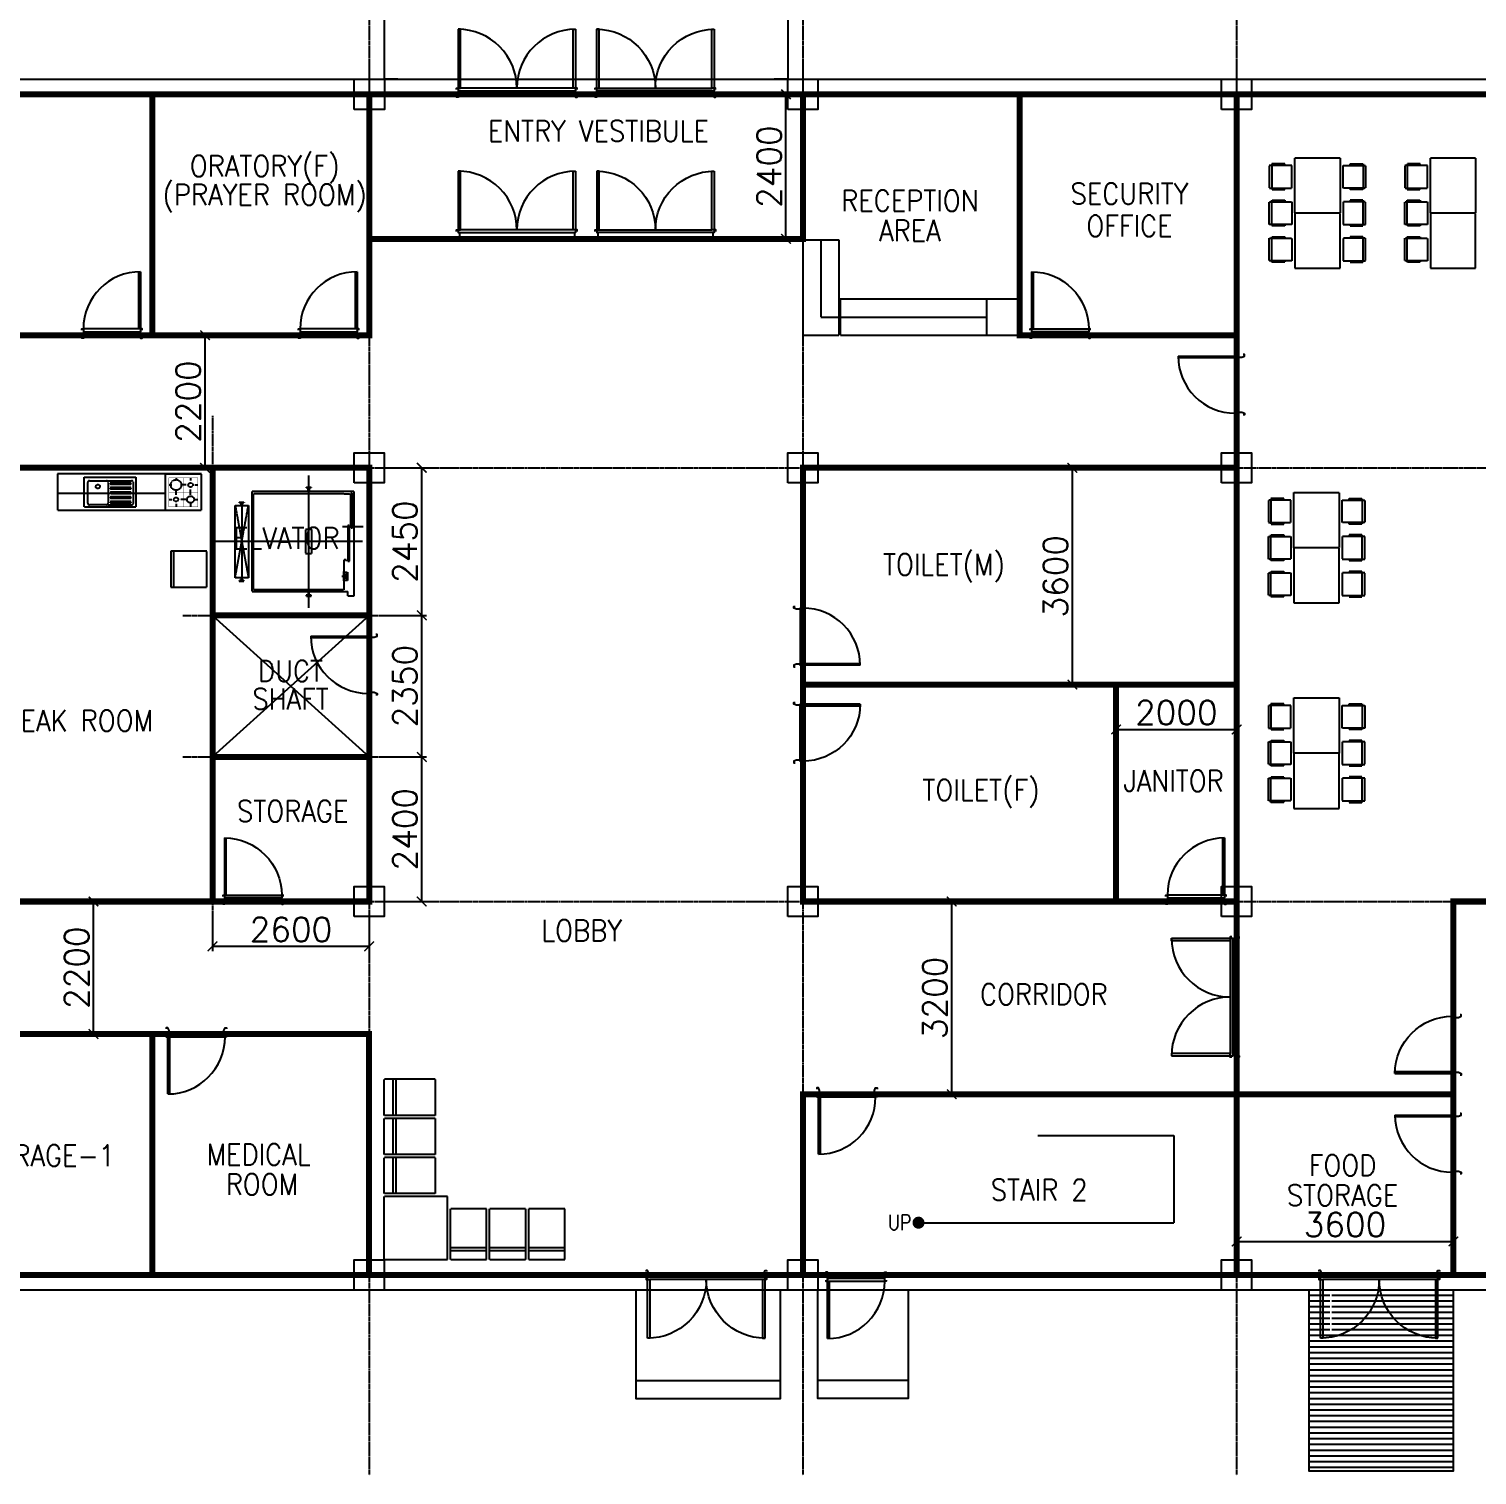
# Model space of a CAD drawing. Header units: millimetres. Extents: x -232466 to 860779, y -177975 to 311634.
# Drawn here: x -201863 to -177823, y -63111 to -39105 of the extents above; entities that cross this region are included whole.
import ezdxf
from ezdxf.enums import TextEntityAlignment as Align

# ---------------------------------------------------------------- set-up
doc = ezdxf.new("R2010")
doc.units = ezdxf.units.MM
for name, pattern in [('AXES', [50.8, 31.75, -6.35, 6.35, -6.35]), ('CENTER', [2, 1.25, -0.25, 0.25, -0.25]), ('HID', [2.3, 1.5, -0.8])]:
    doc.linetypes.add(name, pattern=pattern)
doc.layers.add('0 외형선', color=3, linetype='Continuous', lineweight=25)
doc.layers.add('TEXT', color=7, linetype='Continuous', lineweight=15)
for name, color, linetype in [('4ELE', 4, 'Continuous'), ('8ELE', 8, 'Continuous'), ('8FIN', 8, 'Continuous'), ('Center Line', 1, 'CENTER'), ('COL', 2, 'Continuous'), ('dim', 7, 'Continuous'), ('DOOR', 4, 'Continuous'), ('Equipment', 7, 'Continuous'), ('FUR', 8, 'HID'), ('G', 3, 'Continuous'), ('LED', 7, 'Continuous'), ('stair', 4, 'Continuous')]:
    doc.layers.add(name, color=color, linetype=linetype)
doc.styles.add('RomanS', font='romans.shx')
doc.dimstyles.new('HYUNDAI', dxfattribs={"dimscale": 120, "dimtxt": 3, "dimasz": 3, "dimexe": 1, "dimexo": 2, "dimgap": 1, "dimtad": 1, "dimdec": 0, "dimdsep": 46, "dimtxsty": 'RomanS', "dimcen": 0, "dimclrd": 256, "dimclre": 256, "dimclrt": 3, "dimadec": 0, "dimazin": 0, "dimtfac": 1, "dimtdec": 0, "dimtix": 1, "dimtmove": 2, "dimatfit": 3, "dimfxl": 1, "dimtvp": 1, "dimtolj": 1, "dimarcsym": 0})

# ---------------------------------------------------------------- blocks, each defined once
blk = doc.blocks.new('SD1')
at = {"color": 8}
for p, q in [((-55, 200), (-975, 200)), ((-955, 155), (-45, 155))]:
    blk.add_line(p, q, dxfattribs=at)
for points in [[(-25, 1150), (-25, 200), (-55, 200), (-55, 1150)], [(-1000, 180), (-1000, 200), (-975, 200), (-975, 155), (-955, 155), (-955, 95), (-975, 50), (-1000, 50), (-1000, 70)], [(0, 180), (0, 200), (-25, 200), (-25, 155), (-45, 155), (-45, 95), (-25, 50), (0, 50), (0, 70)]]:
    blk.add_lwpolyline(points)
blk.add_arc((-25, 200), 950, 90, 180)
blk = doc.blocks.new('D2000')
at = {"color": 8}
for p, q in [((-45, -45), (-45, -1955)), ((0, -1935), (0, -65))]:
    blk.add_line(p, q, dxfattribs=at)
for points in [[(-25, 0), (0, 0), (0, -25), (-45, -25), (-45, -45), (-105, -45), (-150, -25), (-150, 0), (-130, 0)], [(975, -25), (0, -25), (0, -65), (975, -65), (975, -25)], [(-25, -2000), (0, -2000), (0, -1975), (-45, -1975), (-45, -1955), (-105, -1955), (-150, -1975), (-150, -2000), (-130, -2000)], [(975, -1975), (0, -1975), (0, -1935), (975, -1935), (975, -1975)]]:
    blk.add_lwpolyline(points)
at = {"ltscale": 0.2}
for centre, start, end in [((0, -25), 270, 0), ((0, -1975), 0, 90)]:
    blk.add_arc(centre, 975, start, end, dxfattribs=at)
blk = doc.blocks.new('_ArchTick')
at = {"color": 0, "linetype": 'ByBlock', "const_width": 0.15}
blk.add_lwpolyline([(-0.5, -0.5), (0.5, 0.5)], dxfattribs=at)
blk = doc.blocks.new('*D263')
at = {"layer": 'Defpoints', "color": 0}
for p in [(-199812, -44190), (-198939, -44190), (-199812, -46390)]:
    blk.add_point(p, dxfattribs=at)
at = {"layer": 'dim', "lineweight": -2}
for p, q in [((-199652, -44190), (-198859, -44190)), ((-198939, -46390), (-198939, -44190)), ((-199652, -46390), (-198859, -46390))]:
    blk.add_line(p, q, dxfattribs=at)
at = {"layer": 'dim', "lineweight": -2, "xscale": 160, "yscale": 160, "zscale": 160}
for p, rotation in [((-198939, -44190), 90), ((-198939, -46390), 270)]:
    blk.add_blockref('_ArchTick', p, dxfattribs=dict(at, rotation=rotation))
at = {"layer": 'dim', "color": 0, "insert": (-199219, -45290), "char_height": 400, "attachment_point": 5, "rotation": 90, "style": 'RomanS', "bg_fill": 3, "box_fill_scale": 1.1, "bg_fill_color": 257, "bg_fill_transparency": 0}
blk.add_mtext('\\A1;2200', dxfattribs=at)
blk = doc.blocks.new('*D264')
at = {"layer": 'Defpoints', "color": 0}
for p in [(-201665, -53590), (-200791, -53590), (-201665, -55790)]:
    blk.add_point(p, dxfattribs=at)
at = {"layer": 'dim', "lineweight": -2}
for p, q in [((-201505, -53590), (-200711, -53590)), ((-200791, -55790), (-200791, -53590)), ((-201505, -55790), (-200711, -55790))]:
    blk.add_line(p, q, dxfattribs=at)
at = {"layer": 'dim', "lineweight": -2, "xscale": 160, "yscale": 160, "zscale": 160}
for p, rotation in [((-200791, -53590), 90), ((-200791, -55790), 270)]:
    blk.add_blockref('_ArchTick', p, dxfattribs=dict(at, rotation=rotation))
at = {"layer": 'dim', "color": 0, "insert": (-201071, -54690), "char_height": 400, "attachment_point": 5, "rotation": 90, "style": 'RomanS', "bg_fill": 3, "box_fill_scale": 1.1, "bg_fill_color": 257, "bg_fill_transparency": 0}
blk.add_mtext('\\A1;2200', dxfattribs=at)
blk = doc.blocks.new('*D265')
at = {"layer": 'Defpoints', "color": 0}
for p in [(-187417, -53590), (-186543, -53590), (-187417, -56790)]:
    blk.add_point(p, dxfattribs=at)
at = {"layer": 'dim', "lineweight": -2}
for p, q in [((-187257, -53590), (-186463, -53590)), ((-186543, -56790), (-186543, -53590)), ((-187257, -56790), (-186463, -56790))]:
    blk.add_line(p, q, dxfattribs=at)
at = {"layer": 'dim', "lineweight": -2, "xscale": 160, "yscale": 160, "zscale": 160}
for p, rotation in [((-186543, -53590), 90), ((-186543, -56790), 270)]:
    blk.add_blockref('_ArchTick', p, dxfattribs=dict(at, rotation=rotation))
at = {"layer": 'dim', "color": 0, "insert": (-186823, -55190), "char_height": 400, "attachment_point": 5, "rotation": 90, "style": 'RomanS', "bg_fill": 3, "box_fill_scale": 1.1, "bg_fill_color": 257, "bg_fill_transparency": 0}
blk.add_mtext('\\A1;3200', dxfattribs=at)
blk = doc.blocks.new('*D272')
at = {"layer": 'Defpoints', "color": 0}
for p in [(-190169, -40190), (-189295, -40190), (-190169, -42590)]:
    blk.add_point(p, dxfattribs=at)
at = {"layer": 'dim', "lineweight": -2}
for p, q in [((-190009, -40190), (-189215, -40190)), ((-189295, -42590), (-189295, -40190)), ((-190009, -42590), (-189215, -42590))]:
    blk.add_line(p, q, dxfattribs=at)
at = {"layer": 'dim', "lineweight": -2, "xscale": 160, "yscale": 160, "zscale": 160}
for p, rotation in [((-189295, -40190), 90), ((-189295, -42590), 270)]:
    blk.add_blockref('_ArchTick', p, dxfattribs=dict(at, rotation=rotation))
at = {"layer": 'dim', "color": 0, "insert": (-189575, -41390), "char_height": 400, "attachment_point": 5, "rotation": 90, "style": 'RomanS', "bg_fill": 3, "box_fill_scale": 1.1, "bg_fill_color": 257, "bg_fill_transparency": 0}
blk.add_mtext('\\A1;2400', dxfattribs=at)
blk = doc.blocks.new('*D276')
at = {"layer": 'Defpoints', "color": 0}
for p in [(-196214, -46390), (-195341, -46390), (-196214, -48840)]:
    blk.add_point(p, dxfattribs=at)
at = {"layer": 'dim', "lineweight": -2}
for p, q in [((-196054, -46390), (-195261, -46390)), ((-195341, -48840), (-195341, -46390)), ((-196054, -48840), (-195261, -48840))]:
    blk.add_line(p, q, dxfattribs=at)
at = {"layer": 'dim', "lineweight": -2, "xscale": 160, "yscale": 160, "zscale": 160}
for p, rotation in [((-195341, -46390), 90), ((-195341, -48840), 270)]:
    blk.add_blockref('_ArchTick', p, dxfattribs=dict(at, rotation=rotation))
at = {"layer": 'dim', "color": 0, "insert": (-195621, -47615), "char_height": 400, "attachment_point": 5, "rotation": 90, "style": 'RomanS', "bg_fill": 3, "box_fill_scale": 1.1, "bg_fill_color": 257, "bg_fill_transparency": 0}
blk.add_mtext('\\A1;2450', dxfattribs=at)
blk = doc.blocks.new('*D277')
at = {"layer": 'Defpoints', "color": 0}
for p in [(-196214, -48840), (-195341, -48840), (-196214, -51190)]:
    blk.add_point(p, dxfattribs=at)
at = {"layer": 'dim', "lineweight": -2}
for p, q in [((-196054, -48840), (-195261, -48840)), ((-195341, -51190), (-195341, -48840)), ((-196054, -51190), (-195261, -51190))]:
    blk.add_line(p, q, dxfattribs=at)
at = {"layer": 'dim', "lineweight": -2, "xscale": 160, "yscale": 160, "zscale": 160}
for p, rotation in [((-195341, -48840), 90), ((-195341, -51190), 270)]:
    blk.add_blockref('_ArchTick', p, dxfattribs=dict(at, rotation=rotation))
at = {"layer": 'dim', "color": 0, "insert": (-195621, -50015), "char_height": 400, "attachment_point": 5, "rotation": 90, "style": 'RomanS', "bg_fill": 3, "box_fill_scale": 1.1, "bg_fill_color": 257, "bg_fill_transparency": 0}
blk.add_mtext('\\A1;2350', dxfattribs=at)
blk = doc.blocks.new('*D278')
at = {"layer": 'Defpoints', "color": 0}
for p in [(-196214, -51190), (-195341, -51190), (-196214, -53590)]:
    blk.add_point(p, dxfattribs=at)
at = {"layer": 'dim', "lineweight": -2}
for p, q in [((-196054, -51190), (-195261, -51190)), ((-195341, -53590), (-195341, -51190)), ((-196054, -53590), (-195261, -53590))]:
    blk.add_line(p, q, dxfattribs=at)
at = {"layer": 'dim', "lineweight": -2, "xscale": 160, "yscale": 160, "zscale": 160}
for p, rotation in [((-195341, -51190), 90), ((-195341, -53590), 270)]:
    blk.add_blockref('_ArchTick', p, dxfattribs=dict(at, rotation=rotation))
at = {"layer": 'dim', "color": 0, "insert": (-195621, -52390), "char_height": 400, "attachment_point": 5, "rotation": 90, "style": 'RomanS', "bg_fill": 3, "box_fill_scale": 1.1, "bg_fill_color": 257, "bg_fill_transparency": 0}
blk.add_mtext('\\A1;2400', dxfattribs=at)
blk = doc.blocks.new('*D279')
at = {"layer": 'Defpoints', "color": 0}
for p in [(-185415, -46390), (-184541, -46390), (-185414, -49990)]:
    blk.add_point(p, dxfattribs=at)
at = {"layer": 'dim', "lineweight": -2}
for p, q in [((-185255, -46390), (-184461, -46390)), ((-184541, -49990), (-184541, -46390)), ((-185254, -49990), (-184461, -49990))]:
    blk.add_line(p, q, dxfattribs=at)
at = {"layer": 'dim', "lineweight": -2, "xscale": 160, "yscale": 160, "zscale": 160}
for p, rotation in [((-184541, -46390), 90), ((-184541, -49990), 270)]:
    blk.add_blockref('_ArchTick', p, dxfattribs=dict(at, rotation=rotation))
at = {"layer": 'dim', "color": 0, "insert": (-184821, -48190), "char_height": 400, "attachment_point": 5, "rotation": 90, "style": 'RomanS', "bg_fill": 3, "box_fill_scale": 1.1, "bg_fill_color": 257, "bg_fill_transparency": 0}
blk.add_mtext('\\A1;3600', dxfattribs=at)
blk = doc.blocks.new('*D280')
at = {"layer": 'Defpoints', "color": 0}
for p in [(-183814, -49990), (-181814, -49985), (-181814, -50734)]:
    blk.add_point(p, dxfattribs=at)
at = {"layer": 'dim', "lineweight": -2}
for p, q in [((-183814, -50150), (-183814, -50814)), ((-181814, -50145), (-181814, -50814)), ((-183814, -50734), (-181814, -50734))]:
    blk.add_line(p, q, dxfattribs=at)
at = {"layer": 'dim', "lineweight": -2, "xscale": 160, "yscale": 160, "zscale": 160, "rotation": 180}
blk.add_blockref('_ArchTick', (-183814, -50734), dxfattribs=at)
at = {"layer": 'dim', "lineweight": -2, "xscale": 160, "yscale": 160, "zscale": 160}
blk.add_blockref('_ArchTick', (-181814, -50734), dxfattribs=at)
at = {"layer": 'dim', "color": 0, "insert": (-182814, -50454), "char_height": 400, "attachment_point": 5, "style": 'RomanS', "bg_fill": 3, "box_fill_scale": 1.1, "bg_fill_color": 257, "bg_fill_transparency": 0}
blk.add_mtext('\\A1;2000', dxfattribs=at)
blk = doc.blocks.new('*D282')
at = {"layer": 'Defpoints', "color": 0}
for p in [(-181814, -58491), (-178214, -58485), (-178214, -59234)]:
    blk.add_point(p, dxfattribs=at)
at = {"layer": 'dim', "lineweight": -2}
for p, q in [((-181814, -58651), (-181814, -59314)), ((-178214, -58645), (-178214, -59314)), ((-181814, -59234), (-178214, -59234))]:
    blk.add_line(p, q, dxfattribs=at)
at = {"layer": 'dim', "lineweight": -2, "xscale": 160, "yscale": 160, "zscale": 160, "rotation": 180}
blk.add_blockref('_ArchTick', (-181814, -59234), dxfattribs=at)
at = {"layer": 'dim', "lineweight": -2, "xscale": 160, "yscale": 160, "zscale": 160}
blk.add_blockref('_ArchTick', (-178214, -59234), dxfattribs=at)
at = {"layer": 'dim', "color": 0, "insert": (-180014, -58954), "char_height": 400, "attachment_point": 5, "style": 'RomanS', "bg_fill": 3, "box_fill_scale": 1.1, "bg_fill_color": 257, "bg_fill_transparency": 0}
blk.add_mtext('\\A1;3600', dxfattribs=at)
blk = doc.blocks.new('*D283')
at = {"layer": 'Defpoints', "color": 0}
for p in [(-198814, -53590), (-196214, -53590), (-196214, -54334)]:
    blk.add_point(p, dxfattribs=at)
at = {"layer": 'dim', "lineweight": -2}
for p, q in [((-198814, -53750), (-198814, -54414)), ((-196214, -53750), (-196214, -54414)), ((-198814, -54334), (-196214, -54334))]:
    blk.add_line(p, q, dxfattribs=at)
at = {"layer": 'dim', "lineweight": -2, "xscale": 160, "yscale": 160, "zscale": 160, "rotation": 180}
blk.add_blockref('_ArchTick', (-198814, -54334), dxfattribs=at)
at = {"layer": 'dim', "lineweight": -2, "xscale": 160, "yscale": 160, "zscale": 160}
blk.add_blockref('_ArchTick', (-196214, -54334), dxfattribs=at)
at = {"layer": 'dim', "color": 0, "insert": (-197514, -54054), "char_height": 400, "attachment_point": 5, "style": 'RomanS', "bg_fill": 3, "box_fill_scale": 1.1, "bg_fill_color": 257, "bg_fill_transparency": 0}
blk.add_mtext('\\A1;2600', dxfattribs=at)

msp = doc.modelspace()

# ---------------------------------------------------------------- hatches: boundary and pattern name
at = {"layer": '8FIN'}
h = msp.add_hatch(dxfattribs=at)
h.set_pattern_fill('ANSI31', color=256, scale=30, angle=315)
h.set_pattern_definition([(360, (-203985.78, -27643.88), (4e-14, 95.25), [])])
h.paths.add_polyline_path([(-178214.5, -63040.1), (-178214.5, -60040.1), (-178514.5, -60040.1), (-179425.7, -60040.1, -0.3546044), (-180234.5, -60744.5), (-180234.5, -60745.1), (-180264.5, -60745.1), (-180264.5, -60040.1), (-180614.5, -60040.1), (-180614.5, -63040.1)])
h.paths.add_polyline_path([(-179425.7, -60040.1), (-180234.5, -60040.1), (-180234.5, -60744.5, 0.3546044)])
h.paths.add_polyline_path([(-179369.5, -61239.8), (-179369.5, -61974.4), (-179099.5, -61974.4), (-179099.5, -61239.8)], flags=24)

# ---------------------------------------------------------------- linework, layer by layer
for p, q in [((-198814.5, -48840.1), (-196214.5, -51190.1)), ((-196214.5, -48840.1), (-198814.5, -51190.1)), ((-185114.7, -57477.4), (-182855.5, -57477.4)), ((-182855.5, -57477.4), (-182855.5, -58922.4)), ((-187094.7, -58922.4), (-182855.5, -58922.4))]:
    msp.add_line(p, q)
msp.add_lwpolyline([(-185114.7, -57477.4, 0, 160, 0), (-184634.7, -57477.4, 0, 0, 0), (-185114.7, -57477.4, 0, 0, 0)], format="xyseb")
at = {"layer": '0 외형선', "linetype": 'Continuous'}
msp.add_lwpolyline([(-218264.5, -39940.1), (-166966, -39940.1), (-166966, -60040.1), (-218264.5, -60040.1)], close=True, dxfattribs=at)
at = {"layer": '0 외형선', "linetype": 'Continuous', "const_width": 100}
for points in [[(-210613, -40190.1), (-199812.2, -40190.1), (-199812.2, -44190.1), (-210613, -44190.1)], [(-199813, -40190.1), (-196213, -40190.1), (-196213, -44190.1), (-199813, -44190.1)], [(-196213, -40190.1), (-189014.5, -40190.1), (-189014.5, -42590.1), (-196213, -42590.1)], [(-185414.5, -40190.1), (-181814.5, -40190.1), (-181814.5, -44190.1), (-185414.5, -44190.1)], [(-181814.5, -40190.1), (-167214.5, -40190.1), (-167214.5, -53590.2), (-178214.5, -53590.1), (-178214.5, -56790.1), (-181814.9, -56790.1)], [(-198814.5, -46390.1), (-196214.5, -46390.1), (-196214.5, -48840.1), (-198814.5, -48840.1)], [(-189014.5, -46390.1), (-181814.6, -46390.2), (-181814.7, -49990.1), (-189014.5, -49990.1)], [(-198814.5, -48840.1), (-196214.5, -48840.1), (-196214.5, -51190.1), (-198814.5, -51190.1)], [(-189014.5, -49990.1), (-183814.1, -49990.1), (-183814.1, -53590.1), (-189014.5, -53590.1)], [(-183814.1, -49990.1), (-181814.1, -49990.1), (-181814.1, -53590.1), (-183814.1, -53590.1)], [(-198814.5, -51190.1), (-196214.5, -51190.1), (-196214.5, -53590.1), (-198814.5, -53590.1)], [(-178214.5, -56790.1), (-178214.5, -56790.1), (-178214.5, -53590.1), (-167214.5, -53590.1), (-167216, -59790.1), (-178214.5, -59790.1)], [(-203414.5, -55790.1), (-199816, -55790.1), (-199816, -59790.1), (-203414.5, -59790.1)], [(-199814.5, -55790.1), (-196216, -55790.1), (-196216, -59790.1), (-199814.5, -59790.1)], [(-189014.5, -56790.1), (-181814.5, -56790.1), (-181814.5, -59790.1), (-189014.5, -59790.1)], [(-181813, -56790.1), (-178214.5, -56790.1), (-178214.5, -59790.1), (-181813, -59790.1)]]:
    msp.add_lwpolyline(points, close=True, dxfattribs=at)
for points in [[(-189014.8, -40190.1), (-185414.5, -40190.1)], [(-196216, -59790.1), (-189014.5, -59790.1)]]:
    msp.add_lwpolyline(points, dxfattribs=at)
at = {"layer": '4ELE'}
for p, q in [((-191786.6, -61540.1), (-189386.6, -61540.1)), ((-187264.5, -61540.1), (-188764.5, -61540.1))]:
    msp.add_line(p, q, dxfattribs=at)
for points in [[(-195738, -39940.1), (-195963, -39940.1), (-195963, -38140.1), (-189264.8, -38140.1), (-189264.8, -39940.1), (-189489.8, -39940.1)], [(-191561.6, -60040.1), (-191786.6, -60040.1), (-191786.6, -61840.1), (-189386.6, -61840.1), (-189386.6, -60040.1), (-189611.6, -60040.1)], [(-187264.5, -60040.1), (-187264.5, -61840.1), (-188764.5, -61840.1), (-188764.5, -60040.1)]]:
    msp.add_lwpolyline(points, dxfattribs=at)
at = {"layer": 'Center Line', "linetype": 'AXES'}
for p, q in [((-196214.5, -36301.8), (-196214.5, -63111.5)), ((-189014.5, -36301.8), (-189014.5, -63111.5)), ((-181814.5, -36301.8), (-181814.5, -63111.5)), ((-222583, -40190.1), (-163741.8, -40190.1)), ((-198814.5, -45525.7), (-198814.5, -54002.8)), ((-222583, -46390.1), (-163741.8, -46390.1)), ((-199308.1, -48840.1), (-195596.5, -48840.1)), ((-199308.1, -51190.1), (-195596.5, -51190.1)), ((-222583, -53590.1), (-163741.8, -53590.1)), ((-222583, -59790.1), (-163741.8, -59790.1))]:
    msp.add_line(p, q, dxfattribs=at)
at = {"layer": 'COL'}
for points in [[(-196463, -40440.1), (-196463, -39940.1), (-195963, -39940.1), (-195963, -40440.1)], [(-189264.8, -40440.1), (-189264.8, -39940.1), (-188764.8, -39940.1), (-188764.8, -40440.1)], [(-182064.5, -40440.1), (-182064.5, -39940.1), (-181564.5, -39940.1), (-181564.5, -40440.1)], [(-196464.5, -46640.1), (-196464.5, -46140.1), (-195964.5, -46140.1), (-195964.5, -46640.1)], [(-189264.5, -46640.1), (-189264.5, -46140.1), (-188764.5, -46140.1), (-188764.5, -46640.1)], [(-182064.5, -46640.1), (-182064.5, -46140.1), (-181564.5, -46140.1), (-181564.5, -46640.1)], [(-196464.5, -53840.1), (-196464.5, -53340.1), (-195964.5, -53340.1), (-195964.5, -53840.1)], [(-189264.5, -53840.1), (-189264.5, -53340.1), (-188764.5, -53340.1), (-188764.5, -53840.1)], [(-182064.5, -53840.1), (-182064.5, -53340.1), (-181564.5, -53340.1), (-181564.5, -53840.1)], [(-196464.5, -60040.1), (-196464.5, -59540.1), (-195964.5, -59540.1), (-195964.5, -60040.1)], [(-189264.5, -60040.1), (-189264.5, -59540.1), (-188764.5, -59540.1), (-188764.5, -60040.1)], [(-182064.5, -60040.1), (-182064.5, -59540.1), (-181564.5, -59540.1), (-181564.5, -60040.1)]]:
    msp.add_lwpolyline(points, close=True, dxfattribs=at)
at = {"layer": 'Equipment', "color": 8, "linetype": 'HID'}
for p, q in [((-185959.5, -44190.1), (-185959.5, -43590.1)), ((-188394.5, -43890.1), (-185959.5, -43890.1)), ((-201390.6, -46485.4), (-201390.6, -47095.4)), ((-200888.1, -46805), (-200888.1, -46635.2)), ((-200858.1, -46605.2), (-200578.1, -46605.2)), ((-200578.1, -46605.2), (-200158.1, -46605.2)), ((-200548.1, -46635.2), (-200548.1, -46802.6)), ((-200128.1, -46792.2), (-200128.1, -46635.2)), ((-197219.5, -46515.1), (-197219.5, -48715.1)), ((-200888.1, -46975.2), (-200888.1, -46813.6)), ((-200548.1, -46813.6), (-200548.1, -46975.2)), ((-200128.1, -46975.2), (-200128.1, -46806.6)), ((-199542.1, -46674.7), (-199493.5, -46674.7)), ((-199421.3, -46840.8), (-199421.3, -46750)), ((-199255.2, -46674.7), (-199346, -46674.7)), ((-199179.9, -46840.8), (-199179.9, -46750)), ((-199107.7, -46674.7), (-199059.2, -46674.7)), ((-196469.5, -46785.1), (-198161.5, -46785.1)), ((-198161.5, -46785.1), (-198161.5, -48445.1)), ((-198136.5, -48415.1), (-198136.5, -46815.1)), ((-198136.5, -46815.1), (-196636.5, -46815.1)), ((-197259.5, -46709), (-197179.5, -46709)), ((-197259.5, -46724), (-197259.5, -46709)), ((-197229.5, -46724), (-197259.5, -46724)), ((-197229.5, -46765), (-197229.5, -46724)), ((-197209.5, -46765), (-197229.5, -46765)), ((-197209.5, -46724), (-197209.5, -46765)), ((-197179.5, -46724), (-197209.5, -46724)), ((-197179.5, -46709), (-197179.5, -46724)), ((-197179.5, -46709), (-197179.5, -46715)), ((-196469.5, -46785.1), (-196469.5, -48520.1)), ((-201390.6, -47095.4), (-199000.6, -47095.4)), ((-200578.1, -47005.2), (-200858.1, -47005.2)), ((-200558, -47005.2), (-200158.1, -47005.2)), ((-199542.1, -46916.1), (-199493.5, -46916.1)), ((-199421.3, -46988.3), (-199421.3, -47036.9)), ((-199255.2, -46916.1), (-199346, -46916.1)), ((-199179.9, -46988.3), (-199179.9, -47036.9)), ((-199107.7, -46916.1), (-199059.2, -46916.1)), ((-198439.5, -47015.1), (-198219.5, -48215.1)), ((-198439.5, -48215.1), (-198219.5, -47015.1)), ((-198329.5, -47004.4), (-198329.5, -48283.7)), ((-196313.4, -47370.1), (-196657.3, -47370.1)), ((-199457.7, -48374.3), (-199457.7, -47774.3)), ((-196323.6, -47615.1), (-198814.5, -47615.1)), ((-196636.5, -47920.1), (-196636.5, -48415.1)), ((-196589.5, -47920.1), (-196636.5, -47920.1)), ((-196589.5, -47940.1), (-196589.5, -47920.1)), ((-196666.5, -48191.3), (-196558, -48191.3)), ((-196636.5, -48258.4), (-196576.8, -48124.1)), ((-196576.8, -48258.4), (-196636.5, -48124.1)), ((-196636.5, -48255.1), (-196636.5, -48255.1)), ((-198161.5, -48445.1), (-196571.5, -48445.1)), ((-196636.5, -48415.1), (-198136.5, -48415.1)), ((-197229.5, -48506.1), (-197259.5, -48506.1)), ((-197259.5, -48506.1), (-197259.5, -48521.1)), ((-197259.5, -48521.1), (-197179.5, -48521.1)), ((-197229.5, -48465.1), (-197229.5, -48506.1)), ((-197209.5, -48465.1), (-197229.5, -48465.1)), ((-197209.5, -48506.1), (-197209.5, -48465.1)), ((-197179.5, -48506.1), (-197209.5, -48506.1)), ((-197179.5, -48521.1), (-197179.5, -48506.1)), ((-196571.5, -48520.1), (-196571.5, -48445.1)), ((-196469.5, -48520.1), (-196571.5, -48520.1)), ((-195964.5, -57140.1), (-195964.5, -56540.1)), ((-195114.5, -56540.1), (-195964.5, -56540.1)), ((-195814.5, -57140.1), (-195814.5, -56540.1)), ((-195764.5, -57140.1), (-195764.5, -56540.1)), ((-195114.5, -57140.1), (-195114.5, -56540.1)), ((-195114.5, -57140.1), (-195964.5, -57140.1)), ((-195964.5, -57790.1), (-195964.5, -57190.1)), ((-195114.5, -57190.1), (-195964.5, -57190.1)), ((-195814.5, -57790.1), (-195814.5, -57190.1)), ((-195764.5, -57790.1), (-195764.5, -57190.1)), ((-195114.5, -57790.1), (-195114.5, -57190.1)), ((-195114.5, -57790.1), (-195964.5, -57790.1)), ((-195964.5, -58440.1), (-195964.5, -57840.1)), ((-195114.5, -57840.1), (-195964.5, -57840.1)), ((-195814.5, -58440.1), (-195814.5, -57840.1)), ((-195764.5, -58440.1), (-195764.5, -57840.1)), ((-195114.5, -58440.1), (-195114.5, -57840.1)), ((-195114.5, -58440.1), (-195964.5, -58440.1)), ((-194914.5, -58490.1), (-195964.5, -58490.1)), ((-195964.5, -59540.1), (-195964.5, -58490.1)), ((-194914.5, -59540.1), (-194914.5, -58490.1)), ((-194264.5, -58690.1), (-194864.5, -58690.1)), ((-194864.5, -59540.1), (-194864.5, -58690.1)), ((-194264.5, -59540.1), (-194264.5, -58690.1)), ((-193614.5, -58690.1), (-194214.5, -58690.1)), ((-194214.5, -59540.1), (-194214.5, -58690.1)), ((-193614.5, -59540.1), (-193614.5, -58690.1)), ((-193564.5, -59540.1), (-193564.5, -58690.1)), ((-192964.5, -58690.1), (-193564.5, -58690.1)), ((-192964.5, -59540.1), (-192964.5, -58690.1)), ((-194264.5, -59340.1), (-194864.5, -59340.1)), ((-193614.5, -59340.1), (-194214.5, -59340.1)), ((-192964.5, -59340.1), (-193564.5, -59340.1)), ((-194914.5, -59540.1), (-195964.5, -59540.1)), ((-194264.5, -59390.1), (-194864.5, -59390.1)), ((-194264.5, -59540.1), (-194864.5, -59540.1)), ((-193614.5, -59390.1), (-194214.5, -59390.1)), ((-193614.5, -59540.1), (-194214.5, -59540.1)), ((-192964.5, -59390.1), (-193564.5, -59390.1)), ((-192964.5, -59540.1), (-193564.5, -59540.1))]:
    msp.add_line(p, q, dxfattribs=at)
for points in [[(-189014.5, -44190.1), (-188414.5, -44190.1), (-188414.5, -42610.1), (-189014.5, -42610.1)], [(-196519.5, -47390.9), (-196519.5, -46812.5), (-196489.5, -46812.5), (-196489.5, -47390.9)], [(-198439.5, -48215.1), (-198439.5, -47015.1), (-198219.5, -47015.1), (-198219.5, -48215.1)], [(-198290.8, -46959.3), (-198290.8, -46974.3), (-198321.8, -46974.3), (-198321.8, -47015.3), (-198330.8, -47015.3), (-198340.8, -47015.3), (-198340.8, -46974.3), (-198370.8, -46974.3), (-198370.8, -46959.3)], [(-196569.5, -47350.1), (-196569.5, -47940.1), (-196539.5, -47940.1), (-196539.5, -47350.1)], [(-197272.5, -47415.1), (-197272.5, -47815.1), (-197166.5, -47815.1), (-197166.5, -47415.1)], [(-199507.7, -48374.3), (-198907.7, -48374.3), (-198907.7, -47774.3), (-199507.7, -47774.3)], [(-198290.8, -48270.9), (-198290.8, -48259.9), (-198321.8, -48259.9), (-198321.8, -48214.9), (-198330.8, -48214.9), (-198340.8, -48214.9), (-198340.8, -48259.9), (-198370.8, -48259.9), (-198370.8, -48270.9)]]:
    msp.add_lwpolyline(points, close=True, dxfattribs=at)
for points in [[(-188714.5, -42610.1), (-188714.5, -43890.1), (-188414.5, -43890.1)], [(-185379.5, -43590.1), (-188394.5, -43590.1), (-188394.5, -44190.1), (-185379.5, -44190.1)], [(-200948.1, -46799.4), (-200948.1, -46545.2), (-200088.1, -46545.2), (-200088.1, -46799.4)], [(-201390.6, -46813.6), (-199600.6, -46813.6)], [(-200088.1, -46813.6), (-200088.1, -47045.2), (-200948.1, -47045.2), (-200948.1, -46813.6)], [(-196636.5, -46815.1), (-196636.5, -46820.1), (-196539.5, -46820.1), (-196539.5, -46815.1)], [(-196636.5, -48110.7), (-196643.2, -48110.7), (-196643.2, -48270.7), (-196636.5, -48270.7)], [(-196636.5, -48124.1), (-196576.8, -48124.1), (-196576.8, -48258.4), (-196636.5, -48258.4)], [(-197179.5, -48521.1), (-197179.5, -48515.2)]]:
    msp.add_lwpolyline(points, dxfattribs=at)
for points in [[(-200176.7, -46640.2), (-200505.3, -46640.2, 1), (-200505.3, -46660.2), (-200176.7, -46660.2, 1)], [(-200176.7, -46717.7), (-200505.3, -46717.7, 1), (-200505.3, -46737.7), (-200176.7, -46737.7, 1)], [(-200176.7, -46872.7), (-200505.3, -46872.7, 1), (-200505.3, -46892.7), (-200176.7, -46892.7, 1)], [(-200176.7, -46950.2), (-200505.3, -46950.2, 1), (-200505.3, -46970.2), (-200176.7, -46970.2, 1)]]:
    msp.add_lwpolyline(points, format="xyb", close=True, dxfattribs=at)
for points in [[(-200167.2, -46802.1, 0.3234688), (-200176.7, -46795.2), (-200505.3, -46795.2, 0.3969846), (-200515.2, -46804.6, 0.3969846)], [(-200515.2, -46806.6, 0.3734661), (-200505.3, -46815.2), (-200176.7, -46815.2, 0.4142136), (-200166.7, -46805.2)]]:
    msp.add_lwpolyline(points, format="xyb", dxfattribs=at)
at = {"layer": 'Equipment', "color": 8, "linetype": 'HID', "const_width": 5}
msp.add_lwpolyline([(-199542.1, -46795.4), (-199059.2, -46795.4)], dxfattribs=at)
at = {"layer": 'Equipment', "color": 8, "linetype": 'HID'}
for centre, radius in [((-199179.9, -46674.7), 37.3), ((-200718.1, -46701.1), 34.3), ((-199179.9, -46916.1), 58), ((-199421.3, -46916.1), 35.2)]:
    msp.add_circle(centre, radius, dxfattribs=at)
for centre, start, end in [((-200858.1, -46635.2), 90, 180), ((-200578.1, -46635.2), 0, 90), ((-200158.1, -46635.2), 0, 90), ((-200858.1, -46975.2), 180, 270), ((-200578.1, -46975.2), 270, 0), ((-200158.1, -46975.2), 270, 0)]:
    msp.add_arc(centre, 30, start, end, dxfattribs=at)
at = {"layer": 'FUR'}
for points in [[(-181016.1, -41370.1), (-181016.1, -41345.1), (-181230.9, -41345.1), (-181230.9, -41770.1), (-181016.1, -41770.1), (-181016.1, -41745.1)], [(-179928.9, -41370.1), (-179928.9, -41345.1), (-179714.2, -41345.1), (-179714.2, -41770.1), (-179928.9, -41770.1), (-179928.9, -41745.1)], [(-178766.1, -41370.1), (-178766.1, -41345.1), (-178980.9, -41345.1), (-178980.9, -41770.1), (-178766.1, -41770.1), (-178766.1, -41745.1)], [(-181016.1, -42349.3), (-181016.1, -42374.3), (-181230.9, -42374.3), (-181230.9, -41949.3), (-181016.1, -41949.3), (-181016.1, -41974.3)], [(-179928.9, -42349.3), (-179928.9, -42374.3), (-179714.2, -42374.3), (-179714.2, -41949.3), (-179928.9, -41949.3), (-179928.9, -41974.3)], [(-178766.1, -42349.3), (-178766.1, -42374.3), (-178980.9, -42374.3), (-178980.9, -41949.3), (-178766.1, -41949.3), (-178766.1, -41974.3)], [(-181016.1, -42953.4), (-181016.1, -42978.4), (-181230.9, -42978.4), (-181230.9, -42553.4), (-181016.1, -42553.4), (-181016.1, -42578.4)], [(-179928.9, -42953.4), (-179928.9, -42978.4), (-179714.2, -42978.4), (-179714.2, -42553.4), (-179928.9, -42553.4), (-179928.9, -42578.4)], [(-178766.1, -42953.4), (-178766.1, -42978.4), (-178980.9, -42978.4), (-178980.9, -42553.4), (-178766.1, -42553.4), (-178766.1, -42578.4)], [(-181030.4, -46925.5), (-181030.4, -46900.5), (-181245.2, -46900.5), (-181245.2, -47325.5), (-181030.4, -47325.5), (-181030.4, -47300.5)], [(-179943.2, -46925.5), (-179943.2, -46900.5), (-179728.5, -46900.5), (-179728.5, -47325.5), (-179943.2, -47325.5), (-179943.2, -47300.5)], [(-181030.4, -47904.7), (-181030.4, -47929.7), (-181245.2, -47929.7), (-181245.2, -47504.7), (-181030.4, -47504.7), (-181030.4, -47529.7)], [(-179943.2, -47904.7), (-179943.2, -47929.7), (-179728.5, -47929.7), (-179728.5, -47504.7), (-179943.2, -47504.7), (-179943.2, -47529.7)], [(-181030.4, -48508.9), (-181030.4, -48533.9), (-181245.2, -48533.9), (-181245.2, -48108.9), (-181030.4, -48108.9), (-181030.4, -48133.9)], [(-179943.2, -48508.9), (-179943.2, -48533.9), (-179728.5, -48533.9), (-179728.5, -48108.9), (-179943.2, -48108.9), (-179943.2, -48133.9)], [(-181030.4, -50335.6), (-181030.4, -50310.6), (-181245.2, -50310.6), (-181245.2, -50735.6), (-181030.4, -50735.6), (-181030.4, -50710.6)], [(-179943.2, -50335.6), (-179943.2, -50310.6), (-179728.5, -50310.6), (-179728.5, -50735.6), (-179943.2, -50735.6), (-179943.2, -50710.6)], [(-181030.4, -51314.7), (-181030.4, -51339.7), (-181245.2, -51339.7), (-181245.2, -50914.7), (-181030.4, -50914.7), (-181030.4, -50939.7)], [(-179943.2, -51314.7), (-179943.2, -51339.7), (-179728.5, -51339.7), (-179728.5, -50914.7), (-179943.2, -50914.7), (-179943.2, -50939.7)], [(-181030.4, -51918.9), (-181030.4, -51943.9), (-181245.2, -51943.9), (-181245.2, -51518.9), (-181030.4, -51518.9), (-181030.4, -51543.9)], [(-179943.2, -51918.9), (-179943.2, -51943.9), (-179728.5, -51943.9), (-179728.5, -51518.9), (-179943.2, -51518.9), (-179943.2, -51543.9)]]:
    msp.add_lwpolyline(points, dxfattribs=at)
for points in [[(-180097.5, -42161.8), (-180847.5, -42161.8), (-180847.5, -41245.1), (-180097.5, -41245.1)], [(-177847.5, -42161.8), (-178597.5, -42161.8), (-178597.5, -41245.1), (-177847.5, -41245.1)], [(-181272.5, -41370.1), (-181272.5, -41745.1), (-180897.5, -41745.1), (-180897.5, -41370.1)], [(-179672.5, -41370.1), (-179672.5, -41745.1), (-180047.5, -41745.1), (-180047.5, -41370.1)], [(-179022.5, -41370.1), (-179022.5, -41745.1), (-178647.5, -41745.1), (-178647.5, -41370.1)], [(-181272.5, -42349.3), (-181272.5, -41974.3), (-180897.5, -41974.3), (-180897.5, -42349.3)], [(-179672.5, -42349.3), (-179672.5, -41974.3), (-180047.5, -41974.3), (-180047.5, -42349.3)], [(-179022.5, -42349.3), (-179022.5, -41974.3), (-178647.5, -41974.3), (-178647.5, -42349.3)], [(-180097.5, -42161.8), (-180847.5, -42161.8), (-180847.5, -43078.4), (-180097.5, -43078.4)], [(-177847.5, -42161.8), (-178597.5, -42161.8), (-178597.5, -43078.4), (-177847.5, -43078.4)], [(-181272.5, -42953.4), (-181272.5, -42578.4), (-180897.5, -42578.4), (-180897.5, -42953.4)], [(-179672.5, -42953.4), (-179672.5, -42578.4), (-180047.5, -42578.4), (-180047.5, -42953.4)], [(-179022.5, -42953.4), (-179022.5, -42578.4), (-178647.5, -42578.4), (-178647.5, -42953.4)], [(-180111.8, -47717.2), (-180861.8, -47717.2), (-180861.8, -46800.5), (-180111.8, -46800.5)], [(-181286.8, -46925.5), (-181286.8, -47300.5), (-180911.8, -47300.5), (-180911.8, -46925.5)], [(-179686.8, -46925.5), (-179686.8, -47300.5), (-180061.8, -47300.5), (-180061.8, -46925.5)], [(-181286.8, -47904.7), (-181286.8, -47529.7), (-180911.8, -47529.7), (-180911.8, -47904.7)], [(-179686.8, -47904.7), (-179686.8, -47529.7), (-180061.8, -47529.7), (-180061.8, -47904.7)], [(-180111.8, -47717.2), (-180861.8, -47717.2), (-180861.8, -48633.9), (-180111.8, -48633.9)], [(-181286.8, -48508.9), (-181286.8, -48133.9), (-180911.8, -48133.9), (-180911.8, -48508.9)], [(-179686.8, -48508.9), (-179686.8, -48133.9), (-180061.8, -48133.9), (-180061.8, -48508.9)], [(-180111.8, -51127.2), (-180861.8, -51127.2), (-180861.8, -50210.6), (-180111.8, -50210.6)], [(-181286.8, -50335.6), (-181286.8, -50710.6), (-180911.8, -50710.6), (-180911.8, -50335.6)], [(-179686.8, -50335.6), (-179686.8, -50710.6), (-180061.8, -50710.6), (-180061.8, -50335.6)], [(-181286.8, -51314.7), (-181286.8, -50939.7), (-180911.8, -50939.7), (-180911.8, -51314.7)], [(-179686.8, -51314.7), (-179686.8, -50939.7), (-180061.8, -50939.7), (-180061.8, -51314.7)], [(-180111.8, -51127.2), (-180861.8, -51127.2), (-180861.8, -52043.9), (-180111.8, -52043.9)], [(-181286.8, -51918.9), (-181286.8, -51543.9), (-180911.8, -51543.9), (-180911.8, -51918.9)], [(-179686.8, -51918.9), (-179686.8, -51543.9), (-180061.8, -51543.9), (-180061.8, -51918.9)]]:
    msp.add_lwpolyline(points, close=True, dxfattribs=at)
at = {"layer": 'LED', "const_width": 100}
msp.add_lwpolyline([(-187083.3, -58971, -1), (-187106.1, -58873.7, -1)], format="xyb", close=True, dxfattribs=at)
at = {"layer": 'stair'}
msp.add_lwpolyline([(-180614.5, -60040.1), (-180614.5, -60040.1), (-180614.5, -63040.1), (-178214.5, -63040.1), (-178214.5, -60040.1), (-180614.5, -60040.1)], dxfattribs=at)

# ---------------------------------------------------------------- block references
at = {"layer": 'DOOR'}
for name, p, rotation in [('D2000', (-194763.7, -40085.1), 90.00000000000024), ('D2000', (-194762.3, -42440.1), 90.00000000000024), ('SD1', (-181634.5, -44509.4), 90.00000000000024), ('SD1', (-189213, -49693.8), 270.0000000000002), ('SD1', (-196034.5, -49159.4), 90.00000000000024), ('D2000', (-181919.8, -56176.1), 180), ('SD1', (-199582.2, -55635.1), 180), ('SD1', (-188782.2, -56635.1), 180), ('SD1', (-178034.5, -57109.4), 90.00000000000024), ('SD1', (-188631.1, -59695.1), 180)]:
    msp.add_blockref(name, p, dxfattribs=dict(at, rotation=rotation))
at = {"layer": 'DOOR', "xscale": -1}
for name, p, rotation in [('D2000', (-190463.7, -40085.1), 269.9999999999998), ('D2000', (-190462.3, -42440.1), 269.9999999999998), ('SD1', (-189213, -50286.3), 269.9999999999998), ('SD1', (-198641.3, -53685.1), 359.9999999999998), ('SD1', (-178034.5, -56470.8), 89.99999999999972), ('D2000', (-191617.6, -59865.1), 89.9999999999997), ('D2000', (-180446.7, -59865.1), 89.99999999999974)]:
    msp.add_blockref(name, p, dxfattribs=dict(at, rotation=rotation))
at = {"layer": 'DOOR'}
for p in [(-199984.6, -44285.1), (-196386.9, -44285.1), (-181987.9, -53685.1)]:
    msp.add_blockref('SD1', p, dxfattribs=at)
at = {"layer": 'DOOR', "xscale": -1}
msp.add_blockref('SD1', (-185243.6, -44285.1), dxfattribs=at)

# ---------------------------------------------------------------- texts
at = {"layer": 'G', "color": 3, "style": 'RomanS', "width": 0.9}
for s, p in [('ENTRY VESTIBULE', (-192410.1, -40797.6)), ('ORATORY(F)', (-197950.4, -41403.9)), ('(PRAYER ROOM)', (-197950.4, -41880.3)), ('RECEPTION', (-187238.1, -41956.8)), ('SECURITY', (-183592.4, -41837.3)), ('AREA', (-187238.1, -42450.8)), ('OFFICE', (-183592.4, -42373.6)), ('ELVATOR', (-197591.7, -47557.9)), ('TOILET(M)', (-186673.4, -48020.4)), ('DUCT', (-197519.9, -49764.2)), ('SHAFT', (-197519.9, -50230)), ('BREAK ROOM', (-201186.3, -50586)), ('JANITOR', (-182858.2, -51587.3)), ('TOILET(F)', (-186057.7, -51765.6)), ('STORAGE', (-197484.2, -52090.7)), ('LOBBY', (-192687.9, -54071.7)), ('CORRIDOR', (-185014.8, -55131.5)), ('STORAGE-1', (-201670.7, -57806.9)), ('MEDICAL', (-198050.8, -57790.1)), ('FOOD', (-180055.3, -57970.8)), ('ROOM', (-197994.4, -58284.1)), ('STAIR 2', (-185091.3, -58377.3)), ('STORAGE', (-180055.3, -58467.6))]:
    msp.add_text(s, height=350, dxfattribs=at).set_placement(p, align=Align.MIDDLE)
at = {"layer": 'TEXT', "color": 0, "linetype": 'Continuous', "style": 'RomanS', "width": 0.85}
msp.add_text('UP', height=250, dxfattribs=at).set_placement((-187603.2, -59043.6))

# ---------------------------------------------------------------- next in the draw order: dimensions: what is measured, and where the dimension line sits
at = {"layer": 'dim'}
for base, p1, p2, picture, middle in [((-189294.9, -40190.1), (-190168.6, -42590.1), (-190168.6, -40190.1), '*D272', (-189574.9, -41390.1)), ((-198938.6, -44190.1), (-199812.2, -46390.1), (-199812.2, -44190.1), '*D263', (-199218.6, -45290.1)), ((-195340.9, -46390.1), (-196214.5, -48840.1), (-196214.5, -46390.1), '*D276', (-195620.9, -47615.1)), ((-184540.9, -46390.1), (-185414.5, -49990.1), (-185414.6, -46390.1), '*D279', (-184820.9, -48190.1)), ((-200791.1, -53590.1), (-201664.7, -55790.1), (-201664.7, -53590.1), '*D264', (-201071.1, -54690.1)), ((-186543.2, -53590.1), (-187416.8, -56790.1), (-187416.8, -53590.1), '*D265', (-186823.2, -55190.1))]:
    dim = msp.add_linear_dim(base=base, p1=p1, p2=p2, angle=90, dimstyle='HYUNDAI', override={"dimscale": 80, "dimtxt": 5, "dimasz": 2, "dimpost": '\\X', "dimblk1": 'ArchTick', "dimblk2": 'ArchTick', "dimsah": 1, "dimclrt": 0, "dimtfill": 1}, dxfattribs=at)
    dim.commit()
    dim.dimension.update_dxf_attribs({"geometry": picture, "text_midpoint": middle})
for base, p1, p2, picture, middle in [((-181814.1, -50733.9), (-183814.1, -49990.1), (-181814.1, -49984.6), '*D280', (-182814.1, -50453.9)), ((-178214.5, -59234.4), (-181814.1, -58490.6), (-178214.5, -58485.2), '*D282', (-180014.3, -58954.4))]:
    dim = msp.add_linear_dim(base=base, p1=p1, p2=p2, dimstyle='HYUNDAI', override={"dimscale": 80, "dimtxt": 5, "dimasz": 2, "dimpost": '\\X', "dimblk1": 'ArchTick', "dimblk2": 'ArchTick', "dimsah": 1, "dimclrt": 0, "dimtfill": 1}, dxfattribs=at)
    dim.commit()
    dim.dimension.update_dxf_attribs({"geometry": picture, "text_midpoint": middle})

# ---------------------------------------------------------------- next in the draw order: linework, layer by layer
at = {"layer": '0 외형선', "linetype": 'Continuous', "const_width": 100}
msp.add_lwpolyline([(-203414.5, -46390.1), (-198814.5, -46390.1), (-198814.5, -53590.1), (-203416, -53590.1)], close=True, dxfattribs=at)
at = {"layer": '8ELE'}
msp.add_line((-201390.6, -46485.4), (-199000.6, -46485.4), dxfattribs=at)
at = {"layer": 'Equipment', "color": 8, "linetype": 'HID'}
for p, q in [((-199421.3, -46554), (-199421.3, -46602.5)), ((-199179.9, -46554), (-199179.9, -46602.5))]:
    msp.add_line(p, q, dxfattribs=at)
msp.add_lwpolyline([(-199600.6, -47095.4), (-199000.6, -47095.4), (-199000.6, -46495.4), (-199600.6, -46495.4)], close=True, dxfattribs=at)
at = {"layer": 'Equipment', "color": 8, "linetype": 'HID', "const_width": 6}
msp.add_lwpolyline([(-199542.1, -46554), (-199059.2, -46554), (-199059.2, -47036.9), (-199542.1, -47036.9)], close=True, dxfattribs=at)
at = {"layer": 'Equipment', "color": 8, "linetype": 'HID', "const_width": 5}
msp.add_lwpolyline([(-199300.6, -46554), (-199300.6, -47036.9)], dxfattribs=at)
at = {"layer": 'Equipment', "color": 8, "linetype": 'HID'}
msp.add_circle((-199421.3, -46674.7), 87.9, dxfattribs=at)

# ---------------------------------------------------------------- next in the draw order: dimensions: what is measured, and where the dimension line sits
at = {"layer": 'dim'}
dim = msp.add_linear_dim(base=(-195340.9, -48840.1), p1=(-196214.5, -51190.1), p2=(-196214.5, -48840.1), angle=90, dimstyle='HYUNDAI', override={"dimscale": 80, "dimtxt": 5, "dimasz": 2, "dimpost": '\\X', "dimblk1": 'ArchTick', "dimblk2": 'ArchTick', "dimsah": 1, "dimclrt": 0, "dimtfill": 1}, dxfattribs=at)
dim.commit()
dim.dimension.update_dxf_attribs({"geometry": '*D277', "text_midpoint": (-195620.9, -50015.1)})

# ---------------------------------------------------------------- next in the draw order: dimensions: what is measured, and where the dimension line sits
dim = msp.add_linear_dim(base=(-195340.9, -51190.1), p1=(-196214.5, -53590.1), p2=(-196214.5, -51190.1), angle=90, dimstyle='HYUNDAI', override={"dimscale": 80, "dimtxt": 5, "dimasz": 2, "dimpost": '\\X', "dimblk1": 'ArchTick', "dimblk2": 'ArchTick', "dimsah": 1, "dimclrt": 0, "dimtfill": 1}, dxfattribs=at)
dim.commit()
dim.dimension.update_dxf_attribs({"geometry": '*D278', "text_midpoint": (-195620.9, -52390.1)})

# ---------------------------------------------------------------- next in the draw order: dimensions: what is measured, and where the dimension line sits
dim = msp.add_linear_dim(base=(-196214.5, -54333.9), p1=(-198814.5, -53590.1), p2=(-196214.5, -53590.1), dimstyle='HYUNDAI', override={"dimscale": 80, "dimtxt": 5, "dimasz": 2, "dimpost": '\\X', "dimblk1": 'ArchTick', "dimblk2": 'ArchTick', "dimsah": 1, "dimclrt": 0, "dimtfill": 1}, dxfattribs=at)
dim.commit()
dim.dimension.update_dxf_attribs({"geometry": '*D283', "text_midpoint": (-197514.5, -54053.9)})

doc.saveas('drawing.dxf')
